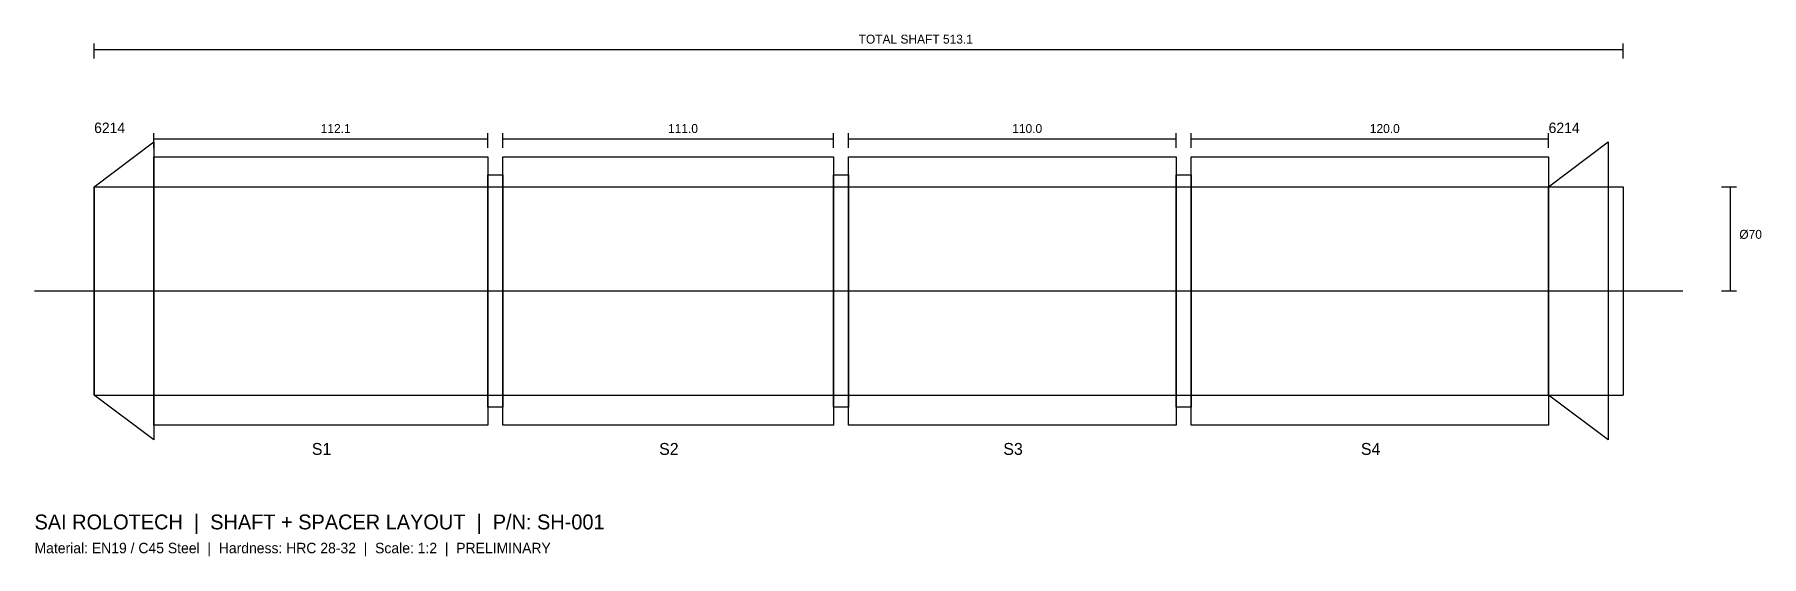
# Model space of a CAD drawing. Header units: metres. Extents: x -20 to 560, y -89 to 86.
import ezdxf

# ---------------------------------------------------------------- set-up
doc = ezdxf.new("R2010")
doc.units = ezdxf.units.M
for name, color, linetype in [('CENTRE', 1, 'Continuous'), ('DIMENSION', 2, 'Continuous'), ('HATCH', 8, 'Continuous'), ('NOTES', 3, 'Continuous'), ('OUTLINE', 7, 'Continuous'), ('TITLE', 4, 'Continuous')]:
    doc.layers.add(name, color=color, linetype=linetype)

msp = doc.modelspace()

# ---------------------------------------------------------------- linework, layer by layer
at = {"layer": 'CENTRE'}
msp.add_line((-20, 0), (533.1, 0), dxfattribs=at)
at = {"layer": 'DIMENSION', "color": 2}
for p, q in [((0, 78), (0, 83)), ((513.1, 78), (513.1, 83)), ((0, 81), (513.1, 81)), ((20, 48), (20, 53)), ((132.1, 48), (132.1, 53)), ((137.1, 48), (137.1, 53)), ((248.1, 48), (248.1, 53)), ((253.1, 48), (253.1, 53)), ((363.1, 48), (363.1, 53)), ((368.1, 48), (368.1, 53)), ((488.1, 48), (488.1, 53)), ((20, 51), (132.1, 51)), ((137.1, 51), (248.1, 51)), ((253.1, 51), (363.1, 51)), ((368.1, 51), (488.1, 51)), ((546.1, 35), (551.1, 35)), ((549.1, 0), (549.1, 35)), ((546.1, 0), (551.1, 0))]:
    msp.add_line(p, q, dxfattribs=at)
at = {"layer": 'HATCH'}
for points in [[(132.1, 39), (137.1, 39), (137.1, -39), (132.1, -39)], [(248.1, 39), (253.1, 39), (253.1, -39), (248.1, -39)], [(363.1, 39), (368.1, 39), (368.1, -39), (363.1, -39)]]:
    msp.add_lwpolyline(points, close=True, dxfattribs=at)
at = {"layer": 'OUTLINE'}
for p, q in [((0, 35), (513.1, 35)), ((0, 35), (0, -35)), ((513.1, 35), (513.1, -35)), ((0, -35), (513.1, -35))]:
    msp.add_line(p, q, dxfattribs=at)
for points in [[(0, 35), (20, 50), (20, -50), (0, -35)], [(488.1, 35), (508.1, 50), (508.1, -50), (488.1, -35)], [(20, 45), (132.1, 45), (132.1, -45), (20, -45)], [(137.1, 45), (248.1, 45), (248.1, -45), (137.1, -45)], [(253.1, 45), (363.1, 45), (363.1, -45), (253.1, -45)], [(368.1, 45), (488.1, 45), (488.1, -45), (368.1, -45)]]:
    msp.add_lwpolyline(points, close=True, dxfattribs=at)

# ---------------------------------------------------------------- texts
at = {"layer": 'DIMENSION'}
for s, p in [('TOTAL SHAFT 513.1', (256.55, 83)), ('112.1', (76.05, 53)), ('111.0', (192.6, 53)), ('110.0', (308.1, 53)), ('120.0', (428.1, 53)), ('Ø70', (552.1, 17.5))]:
    msp.add_text(s, height=3, dxfattribs=at).set_placement(p)
at = {"layer": 'NOTES'}
for s, p in [('6214', (0, 53)), ('6214', (488.1, 53)), ('Material: EN19 / C45 Steel  |  Hardness: HRC 28-32  |  Scale: 1:2  |  PRELIMINARY', (-20, -88))]:
    msp.add_text(s, height=3.5, dxfattribs=at).set_placement(p)
at = {"layer": 'TITLE'}
for s, height, p in [('S1', 4, (73.05, -55)), ('S2', 4, (189.6, -55)), ('S3', 4, (305.1, -55)), ('S4', 4, (425.1, -55)), ('SAI ROLOTECH  |  SHAFT + SPACER LAYOUT  |  P/N: SH-001', 5, (-20, -80))]:
    msp.add_text(s, height=height, dxfattribs=at).set_placement(p)

doc.saveas('drawing.dxf')
